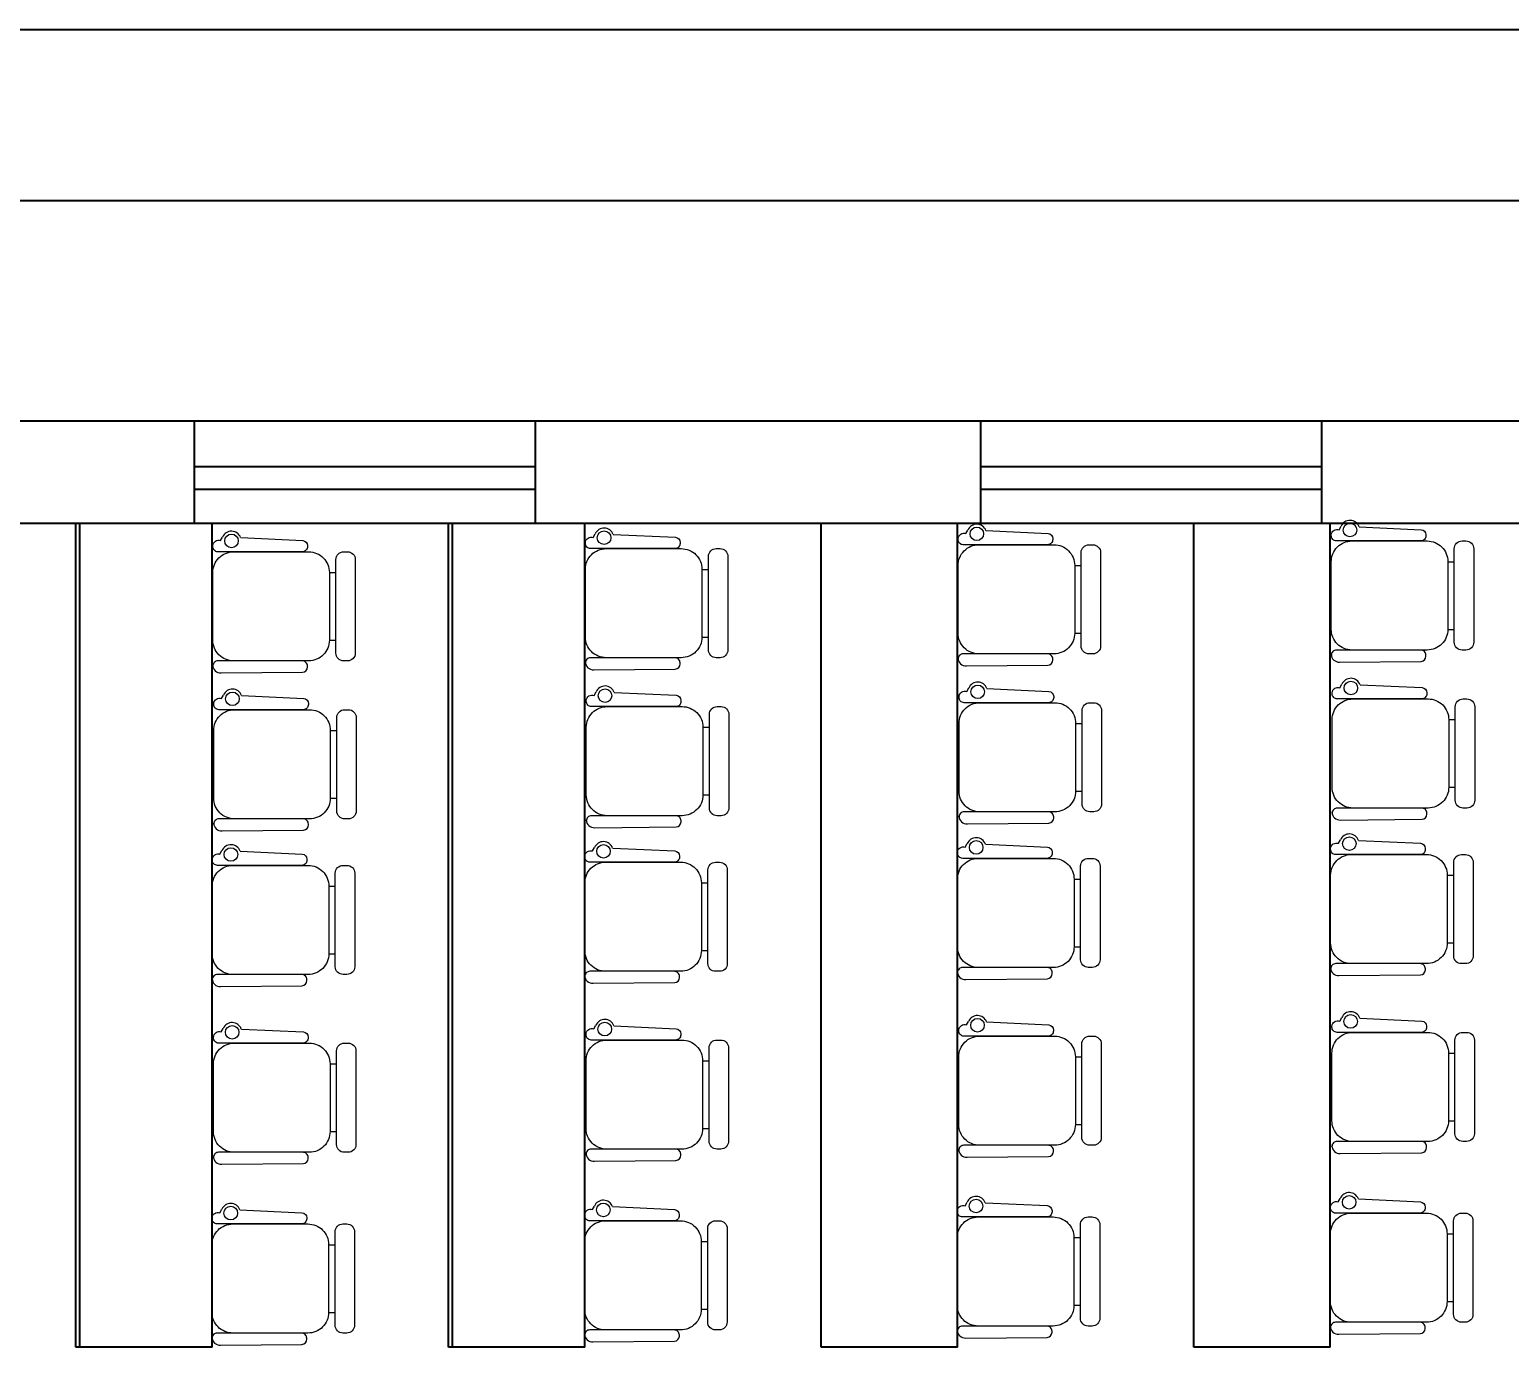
# Model space of a CAD drawing. Header units: inches. Extents: x 23 to 629, y -355 to 51.
# Drawn here: x 45.58 to 52.09, y 24.54 to 30.4 of the extents above; entities that cross this region are included whole.
import ezdxf

# ---------------------------------------------------------------- set-up
doc = ezdxf.new("R2010")
doc.units = ezdxf.units.IN
doc.header["$MEASUREMENT"] = 0
doc.layers.add('FUR', color=252, linetype='Continuous', lineweight=9)
doc.layers.add('FURN', color=252, linetype='Continuous', lineweight=9)
doc.dimstyles.get("Standard").update_dxf_attribs({"dimtxt": 0.18, "dimasz": 0.18, "dimexe": 0.18, "dimexo": 0.0625, "dimgap": 0.09, "dimtad": 0, "dimtih": 1, "dimtoh": 1, "dimdec": 4, "dimzin": 0, "dimdsep": 46, "dimtxsty": 'Standard', "dimcen": 0.09, "dimadec": 0, "dimazin": 0, "dimtfac": 1, "dimtdec": 4, "dimtofl": 0, "dimtmove": 0, "dimatfit": 3, "dimfxl": 1, "dimtolj": 1, "dimtzin": 0, "dimarcsym": 0})

# ---------------------------------------------------------------- blocks, each defined once
blk = doc.blocks.new('*D15')
at = {"color": 0, "lineweight": -2}
for p, q in [((33.8931, 28.7404), (33.8931, 29.8259)), ((52.6931, 28.8029), (52.6931, 29.8259)), ((34.0731, 29.6459), (42.8881, 29.6459)), ((52.5131, 29.6459), (43.6981, 29.6459))]:
    blk.add_line(p, q, dxfattribs=at)
at = {"color": 0}
for points in [[(34.0731, 29.6759), (34.0731, 29.6159), (33.8931, 29.6459)], [(52.5131, 29.6759), (52.5131, 29.6159), (52.6931, 29.6459)]]:
    blk.add_solid(points, dxfattribs=at)
at = {"layer": 'Defpoints', "color": 0}
for p in [(52.6931, 29.6459), (52.6931, 28.7404), (33.8931, 28.6779)]:
    blk.add_point(p, dxfattribs=at)
at = {"color": 0, "insert": (43.2931, 29.6459), "char_height": 0.18, "attachment_point": 5}
blk.add_mtext('\\A1;18.80', dxfattribs=at)
blk = doc.blocks.new('CINE CHAIR')
at = {"layer": 'FUR', "color": 48, "lineweight": 0}
for p, q in [((448043.7758, 57308.3057), (448043.7995, 57308.3057)), ((448043.7758, 57308.0577), (448043.7995, 57308.0577))]:
    blk.add_line(p, q, dxfattribs=at)
blk.add_lwpolyline([(448043.4505, 57308.4336), (448043.6781, 57308.4231, -0.388092), (448043.6954, 57308.4042), (448043.6954, 57308.4007, -0.414214), (448043.6764, 57308.3817), (448043.3673, 57308.3817, -0.414214), (448043.3483, 57308.4007), (448043.3483, 57308.4043, -0.491313), (448043.3768, 57308.4228), (448043.3841, 57308.4356)], format="xyb", dxfattribs=at)
for points in [[(448043.4243, 57308.3817), (448043.6998, 57308.3817, -0.414214), (448043.7758, 57308.3057), (448043.7758, 57308.0577, -0.414214), (448043.6998, 57307.9817), (448043.4243, 57307.9817, -0.414214), (448043.3483, 57308.0577), (448043.3483, 57308.3057, -0.414214)], [(448043.828, 57308.3817), (448043.8423, 57308.3817, -0.414214), (448043.8708, 57308.3532), (448043.8708, 57308.0102, -0.414214), (448043.8423, 57307.9817), (448043.828, 57307.9817, -0.414214), (448043.7995, 57308.0102), (448043.7995, 57308.3532, -0.414214)], [(448043.3789, 57307.9377), (448043.6778, 57307.9402, 0.393133), (448043.6955, 57307.9591), (448043.6955, 57307.9627, 0.414214), (448043.6765, 57307.9817), (448043.3673, 57307.9817, 0.414214), (448043.3483, 57307.9627), (448043.3483, 57307.9661, 0.435766)]]:
    blk.add_lwpolyline(points, format="xyb", close=True, dxfattribs=at)
blk.add_circle((448043.4169, 57308.4216), 0.0249, dxfattribs=at)
blk.add_arc((448043.4169, 57308.4216), 0.0356, 19.6628, 156.9494, dxfattribs=at)

msp = doc.modelspace()

# ---------------------------------------------------------------- linework, layer by layer
for p, q in [((33.8931, 28.67786), (52.2431, 28.67786)), ((46.3031, 28.67786), (46.3031, 28.22786)), ((47.8031, 28.67786), (47.8031, 28.22786)), ((49.7631, 28.67786), (49.7631, 28.22786)), ((51.2631, 28.67786), (51.2631, 28.22786)), ((46.3031, 28.47786), (47.8031, 28.47786)), ((49.7631, 28.47786), (51.2631, 28.47786)), ((46.3031, 28.37786), (47.8031, 28.37786)), ((49.7631, 28.37786), (51.2631, 28.37786)), ((34.3431, 28.22786), (52.2431, 28.22786)), ((38.6431, 28.22786), (49.0681, 28.22786))]:
    msp.add_line(p, q)
at = {"color": 1}
for p, q in [((45.78155, 24.60286), (45.78155, 28.22786)), ((45.79955, 24.60286), (45.79955, 28.22786)), ((46.38155, 24.60286), (46.38155, 28.22786)), ((47.42155, 24.60286), (47.42155, 28.22786)), ((47.43955, 24.60286), (47.43955, 28.22786)), ((48.02155, 24.60286), (48.02155, 28.22786)), ((49.06155, 24.60286), (49.06155, 28.22786)), ((49.66155, 24.60286), (49.66155, 28.22786)), ((50.70155, 24.60286), (50.70155, 28.22786)), ((51.30155, 24.60286), (51.30155, 28.22786)), ((46.38155, 24.60286), (45.78155, 24.60286)), ((48.02155, 24.60286), (47.42155, 24.60286)), ((49.66155, 24.60286), (49.06155, 24.60286)), ((51.30155, 24.60286), (50.70155, 24.60286))]:
    msp.add_line(p, q, dxfattribs=at)
msp.add_lwpolyline([(29.1506, 30.39946), (74.74472, 30.39946), (74.74472, 9.32845), (29.1506, 9.32845)], close=True)

# ---------------------------------------------------------------- block references
at = {"layer": 'FURN', "xscale": 1.200000000000003, "yscale": 1.200000000000003, "zscale": 1.2, "rotation": 359.9991434073998}
for p in [(-537606.66131, -68733.91774), (-537605.02196, -68733.90386), (-537603.38219, -68733.88681), (-537601.74044, -68733.87014), (-537601.73637, -68734.565), (-537606.65724, -68734.6126), (-537605.01789, -68734.59872), (-537603.37813, -68734.58167), (-537605.02458, -68735.28345), (-537603.38481, -68735.2664), (-537601.74305, -68735.24972), (-537606.66392, -68735.29733), (-537605.01901, -68736.06564), (-537603.37924, -68736.04859), (-537601.73749, -68736.03191), (-537606.65836, -68736.07952), (-537603.38552, -68736.84401), (-537601.74376, -68736.82733), (-537606.66463, -68736.87494), (-537605.02528, -68736.86105)]:
    msp.add_blockref('CINE CHAIR', p, dxfattribs=at)

# ---------------------------------------------------------------- dimensions: what is measured, and where the dimension line sits
dim = msp.add_linear_dim(base=(52.6931, 29.64593), p1=(33.8931, 28.67786), p2=(52.6931, 28.74036), dimstyle='Standard', override={"dimdec": 2})
dim.commit()
dim.dimension.update_dxf_attribs({"geometry": '*D15', "text_midpoint": (43.2931, 29.64593)})

doc.saveas('drawing.dxf')
